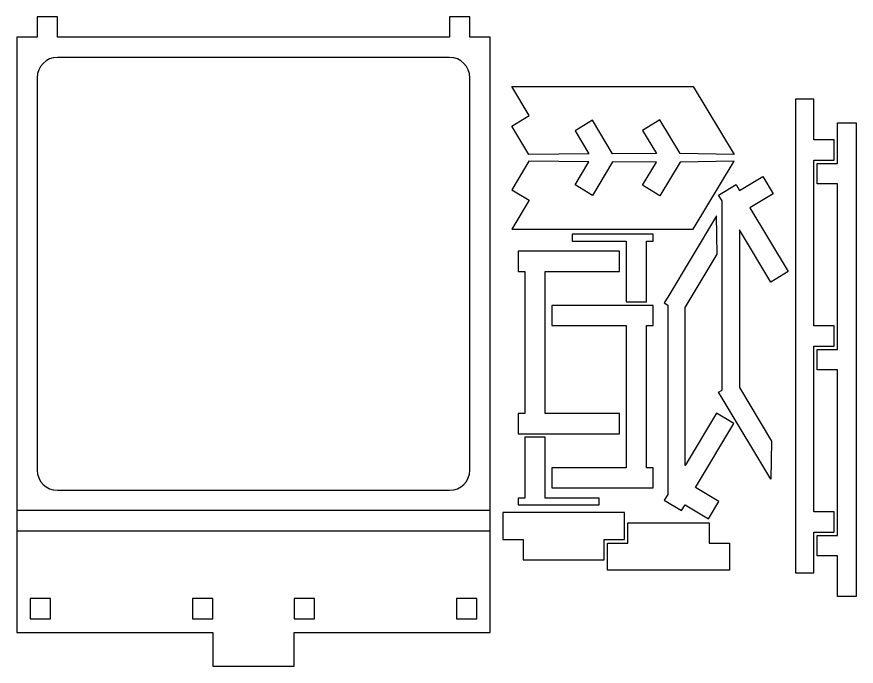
# Model space of a CAD drawing. Header units: centimetres. Extents: x -67.6 to -19.4, y -15.9 to 27.8.
# Drawn here: x -52.31 to -39.9, y -15.86 to -6.26 of the extents above; entities that cross this region are included whole.
import ezdxf

# ---------------------------------------------------------------- set-up
doc = ezdxf.new("R2010")
doc.units = ezdxf.units.CM
doc.header["$MEASUREMENT"] = 0
doc.layers.add('Layer 1', color=7, linetype='Continuous')

msp = doc.modelspace()

# ---------------------------------------------------------------- linework, layer by layer
at = {"layer": 'Layer 1', "color": 250, "lineweight": 25}
for points, knots in [([(-52.30775, -6.55755), (-52.30775, -6.55755), (-52.00775, -6.55755), (-52.00775, -6.55755), (-52.00775, -6.55755), (-52.00775, -6.25755), (-52.00775, -6.25755), (-52.00775, -6.25755), (-51.70775, -6.25755), (-51.70775, -6.25755), (-51.70775, -6.25755), (-51.70775, -6.55755), (-51.70775, -6.55755), (-51.70775, -6.55755), (-45.90775, -6.55755), (-45.90775, -6.55755), (-45.90775, -6.55755), (-45.90775, -6.25755), (-45.90775, -6.25755), (-45.90775, -6.25755), (-45.60775, -6.25755), (-45.60775, -6.25755), (-45.60775, -6.25755), (-45.60775, -6.55755), (-45.60775, -6.55755), (-45.60775, -6.55755), (-45.30775, -6.55755), (-45.30775, -6.55755), (-45.30775, -9.49088), (-45.30775, -12.42422), (-45.30775, -15.35755), (-45.30775, -15.35755), (-48.20775, -15.35755), (-48.20775, -15.35755), (-48.20775, -15.35755), (-48.20775, -15.85755), (-48.20775, -15.85755), (-48.20775, -15.85755), (-49.40775, -15.85755), (-49.40775, -15.85755), (-49.40775, -15.85755), (-49.40775, -15.35755), (-49.40775, -15.35755), (-49.40775, -15.35755), (-52.30775, -15.35755), (-52.30775, -15.35755), (-52.30775, -12.42422), (-52.30775, -9.49088), (-52.30775, -6.55755)], [0, 0, 0, 0, 0.0625, 0.0625, 0.0625, 0.125, 0.125, 0.125, 0.1875, 0.1875, 0.1875, 0.25, 0.25, 0.25, 0.3125, 0.3125, 0.3125, 0.375, 0.375, 0.375, 0.4375, 0.4375, 0.4375, 0.5, 0.5, 0.5, 0.5625, 0.5625, 0.5625, 0.625, 0.625, 0.625, 0.6875, 0.6875, 0.6875, 0.75, 0.75, 0.75, 0.8125, 0.8125, 0.8125, 0.875, 0.875, 0.875, 0.9375, 0.9375, 0.9375, 1, 1, 1, 1]), ([(-51.70775, -6.85755), (-51.70775, -6.85755), (-45.90775, -6.85755), (-45.90775, -6.85755), (-45.74275, -6.85755), (-45.60775, -6.99255), (-45.60775, -7.15756), (-45.60775, -7.15756), (-45.60775, -12.95754), (-45.60775, -12.95754), (-45.60775, -13.12255), (-45.74275, -13.25755), (-45.90775, -13.25755), (-45.90775, -13.25755), (-51.70775, -13.25755), (-51.70775, -13.25755), (-51.87274, -13.25755), (-52.00775, -13.12255), (-52.00775, -12.95754), (-52.00775, -12.95754), (-52.00775, -7.15756), (-52.00775, -7.15756), (-52.00775, -6.99255), (-51.87274, -6.85755), (-51.70775, -6.85755)], [0, 0, 0, 0, 0.125, 0.125, 0.125, 0.25, 0.25, 0.25, 0.375, 0.375, 0.375, 0.5, 0.5, 0.5, 0.625, 0.625, 0.625, 0.75, 0.75, 0.75, 0.875, 0.875, 0.875, 1, 1, 1, 1]), ([(-44.73582, -8.2934), (-44.73582, -8.2934), (-43.84814, -8.28326), (-43.84814, -8.28326), (-43.84814, -8.28326), (-44.05252, -7.94361), (-44.05252, -7.94361), (-44.05252, -7.94361), (-43.79733, -7.78585), (-43.79733, -7.78585), (-43.79733, -7.78585), (-43.49829, -8.28281), (-43.49829, -8.28281), (-43.49829, -8.28281), (-42.85091, -8.27894), (-42.85091, -8.27894), (-42.85091, -8.27894), (-43.05529, -7.9393), (-43.05529, -7.9393), (-43.05529, -7.9393), (-42.8001, -7.78153), (-42.8001, -7.78153), (-42.8001, -7.78153), (-42.50106, -8.2785), (-42.50106, -8.2785), (-42.50106, -8.2785), (-41.70168, -8.29295), (-41.70168, -8.29295), (-41.70168, -8.29295), (-42.30534, -7.28974), (-42.30534, -7.28974), (-42.30534, -7.28974), (-44.98962, -7.28974), (-44.98962, -7.28974), (-44.98962, -7.28974), (-44.73183, -7.71816), (-44.73183, -7.71816), (-44.73183, -7.71816), (-44.98888, -7.87283), (-44.98888, -7.87283), (-44.98888, -7.87283), (-44.73582, -8.2934), (-44.73582, -8.2934)], [0, 0, 0, 0, 0.07142857, 0.07142857, 0.07142857, 0.14285714, 0.14285714, 0.14285714, 0.21428571, 0.21428571, 0.21428571, 0.28571429, 0.28571429, 0.28571429, 0.35714286, 0.35714286, 0.35714286, 0.42857143, 0.42857143, 0.42857143, 0.5, 0.5, 0.5, 0.57142857, 0.57142857, 0.57142857, 0.64285714, 0.64285714, 0.64285714, 0.71428571, 0.71428571, 0.71428571, 0.78571429, 0.78571429, 0.78571429, 0.85714286, 0.85714286, 0.85714286, 0.92857143, 0.92857143, 0.92857143, 1, 1, 1, 1]), ([(-40.52092, -14.47536), (-40.52092, -14.47536), (-40.79595, -14.47536), (-40.79595, -14.47536), (-40.79595, -14.47536), (-40.79595, -7.47536), (-40.79595, -7.47536), (-40.79595, -7.47536), (-40.52092, -7.47536), (-40.52092, -7.47536), (-40.52092, -7.47536), (-40.52092, -8.07536), (-40.52092, -8.07536), (-40.52092, -8.07536), (-40.22092, -8.07536), (-40.22092, -8.07536), (-40.22092, -8.07536), (-40.22092, -8.37536), (-40.22092, -8.37536), (-40.22092, -8.37536), (-40.52092, -8.37536), (-40.52092, -8.37536), (-40.52092, -8.37536), (-40.52092, -10.82536), (-40.52092, -10.82536), (-40.52092, -10.82536), (-40.22092, -10.82536), (-40.22092, -10.82536), (-40.22092, -10.82536), (-40.22092, -11.12536), (-40.22092, -11.12536), (-40.22092, -11.12536), (-40.52092, -11.12536), (-40.52092, -11.12536), (-40.52092, -11.12536), (-40.52092, -13.57536), (-40.52092, -13.57536), (-40.52092, -13.57536), (-40.22092, -13.57536), (-40.22092, -13.57536), (-40.22092, -13.57536), (-40.22092, -13.87536), (-40.22092, -13.87536), (-40.22092, -13.87536), (-40.52092, -13.87536), (-40.52092, -13.87536), (-40.52092, -13.87536), (-40.52092, -14.47536), (-40.52092, -14.47536)], [0, 0, 0, 0, 0.0625, 0.0625, 0.0625, 0.125, 0.125, 0.125, 0.1875, 0.1875, 0.1875, 0.25, 0.25, 0.25, 0.3125, 0.3125, 0.3125, 0.375, 0.375, 0.375, 0.4375, 0.4375, 0.4375, 0.5, 0.5, 0.5, 0.5625, 0.5625, 0.5625, 0.625, 0.625, 0.625, 0.6875, 0.6875, 0.6875, 0.75, 0.75, 0.75, 0.8125, 0.8125, 0.8125, 0.875, 0.875, 0.875, 0.9375, 0.9375, 0.9375, 1, 1, 1, 1]), ([(-40.17092, -14.82536), (-40.17092, -14.82536), (-39.89589, -14.82536), (-39.89589, -14.82536), (-39.89589, -14.82536), (-39.89589, -7.82536), (-39.89589, -7.82536), (-39.89589, -7.82536), (-40.17092, -7.82536), (-40.17092, -7.82536), (-40.17092, -7.82536), (-40.17092, -8.42536), (-40.17092, -8.42536), (-40.17092, -8.42536), (-40.47092, -8.42536), (-40.47092, -8.42536), (-40.47092, -8.42536), (-40.47092, -8.72536), (-40.47092, -8.72536), (-40.47092, -8.72536), (-40.17092, -8.72536), (-40.17092, -8.72536), (-40.17092, -8.72536), (-40.17092, -11.17536), (-40.17092, -11.17536), (-40.17092, -11.17536), (-40.47092, -11.17536), (-40.47092, -11.17536), (-40.47092, -11.17536), (-40.47092, -11.47536), (-40.47092, -11.47536), (-40.47092, -11.47536), (-40.17092, -11.47536), (-40.17092, -11.47536), (-40.17092, -11.47536), (-40.17092, -13.92536), (-40.17092, -13.92536), (-40.17092, -13.92536), (-40.47092, -13.92536), (-40.47092, -13.92536), (-40.47092, -13.92536), (-40.47092, -14.22536), (-40.47092, -14.22536), (-40.47092, -14.22536), (-40.17092, -14.22536), (-40.17092, -14.22536), (-40.17092, -14.22536), (-40.17092, -14.82536), (-40.17092, -14.82536)], [0, 0, 0, 0, 0.0625, 0.0625, 0.0625, 0.125, 0.125, 0.125, 0.1875, 0.1875, 0.1875, 0.25, 0.25, 0.25, 0.3125, 0.3125, 0.3125, 0.375, 0.375, 0.375, 0.4375, 0.4375, 0.4375, 0.5, 0.5, 0.5, 0.5625, 0.5625, 0.5625, 0.625, 0.625, 0.625, 0.6875, 0.6875, 0.6875, 0.75, 0.75, 0.75, 0.8125, 0.8125, 0.8125, 0.875, 0.875, 0.875, 0.9375, 0.9375, 0.9375, 1, 1, 1, 1]), ([(-44.73582, -8.3925), (-44.73582, -8.3925), (-43.84814, -8.40264), (-43.84814, -8.40264), (-43.84814, -8.40264), (-44.05252, -8.74229), (-44.05252, -8.74229), (-44.05252, -8.74229), (-43.79733, -8.90005), (-43.79733, -8.90005), (-43.79733, -8.90005), (-43.49829, -8.40309), (-43.49829, -8.40309), (-43.49829, -8.40309), (-42.85091, -8.40696), (-42.85091, -8.40696), (-42.85091, -8.40696), (-43.05529, -8.7466), (-43.05529, -8.7466), (-43.05529, -8.7466), (-42.8001, -8.90437), (-42.8001, -8.90437), (-42.8001, -8.90437), (-42.50106, -8.4074), (-42.50106, -8.4074), (-42.50106, -8.4074), (-41.70168, -8.39295), (-41.70168, -8.39295), (-41.70168, -8.39295), (-42.30534, -9.39616), (-42.30534, -9.39616), (-42.30534, -9.39616), (-44.98962, -9.39616), (-44.98962, -9.39616), (-44.98962, -9.39616), (-44.73183, -8.96774), (-44.73183, -8.96774), (-44.73183, -8.96774), (-44.98888, -8.81307), (-44.98888, -8.81307), (-44.98888, -8.81307), (-44.73582, -8.3925), (-44.73582, -8.3925)], [0, 0, 0, 0, 0.07142857, 0.07142857, 0.07142857, 0.14285714, 0.14285714, 0.14285714, 0.21428571, 0.21428571, 0.21428571, 0.28571429, 0.28571429, 0.28571429, 0.35714286, 0.35714286, 0.35714286, 0.42857143, 0.42857143, 0.42857143, 0.5, 0.5, 0.5, 0.57142857, 0.57142857, 0.57142857, 0.64285714, 0.64285714, 0.64285714, 0.71428571, 0.71428571, 0.71428571, 0.78571429, 0.78571429, 0.78571429, 0.85714286, 0.85714286, 0.85714286, 0.92857143, 0.92857143, 0.92857143, 1, 1, 1, 1]), ([(-41.62137, -11.73998), (-41.62137, -11.73998), (-41.62136, -9.4076), (-41.62136, -9.4076), (-41.62136, -9.4076), (-41.15832, -10.17935), (-41.15832, -10.17935), (-41.15832, -10.17935), (-40.90107, -10.025), (-40.90107, -10.025), (-40.90107, -10.025), (-41.46701, -9.08175), (-41.46701, -9.08175), (-41.46701, -9.08175), (-41.12401, -8.87596), (-41.12401, -8.87596), (-41.12401, -8.87596), (-41.27836, -8.61871), (-41.27836, -8.61871), (-41.27836, -8.61871), (-41.62136, -8.82451), (-41.62136, -8.82451), (-41.62136, -8.82451), (-41.67281, -8.73876), (-41.67281, -8.73876), (-41.67281, -8.73876), (-41.93006, -8.8931), (-41.93006, -8.8931), (-41.93006, -8.8931), (-41.87861, -8.97885), (-41.87861, -8.97885), (-41.87861, -8.97885), (-41.87862, -11.77771), (-41.87862, -11.77771), (-41.87862, -11.77771), (-41.93007, -11.80858), (-41.93007, -11.80858), (-41.93007, -11.80858), (-41.87862, -11.89433), (-41.87862, -11.89433), (-41.87862, -11.89433), (-41.15833, -13.09482), (-41.15833, -13.09482), (-41.15833, -13.09482), (-41.14829, -12.52846), (-41.14829, -12.52846), (-41.14829, -12.52846), (-41.62137, -11.73998), (-41.62137, -11.73998)], [0, 0, 0, 0, 0.0625, 0.0625, 0.0625, 0.125, 0.125, 0.125, 0.1875, 0.1875, 0.1875, 0.25, 0.25, 0.25, 0.3125, 0.3125, 0.3125, 0.375, 0.375, 0.375, 0.4375, 0.4375, 0.4375, 0.5, 0.5, 0.5, 0.5625, 0.5625, 0.5625, 0.625, 0.625, 0.625, 0.6875, 0.6875, 0.6875, 0.75, 0.75, 0.75, 0.8125, 0.8125, 0.8125, 0.875, 0.875, 0.875, 0.9375, 0.9375, 0.9375, 1, 1, 1, 1]), ([(-42.42544, -10.55659), (-42.42544, -10.55659), (-42.42544, -12.88897), (-42.42544, -12.88897), (-42.42544, -12.88897), (-41.96239, -12.11723), (-41.96239, -12.11723), (-41.96239, -12.11723), (-41.70515, -12.27158), (-41.70515, -12.27158), (-41.70515, -12.27158), (-42.27109, -13.21482), (-42.27109, -13.21482), (-42.27109, -13.21482), (-41.92809, -13.42062), (-41.92809, -13.42062), (-41.92809, -13.42062), (-42.08244, -13.67786), (-42.08244, -13.67786), (-42.08244, -13.67786), (-42.42544, -13.47207), (-42.42544, -13.47207), (-42.42544, -13.47207), (-42.47689, -13.55781), (-42.47689, -13.55781), (-42.47689, -13.55781), (-42.73414, -13.40347), (-42.73414, -13.40347), (-42.73414, -13.40347), (-42.68269, -13.31772), (-42.68269, -13.31772), (-42.68269, -13.31772), (-42.68269, -10.51886), (-42.68269, -10.51886), (-42.68269, -10.51886), (-42.73414, -10.48799), (-42.73414, -10.48799), (-42.73414, -10.48799), (-42.68269, -10.40224), (-42.68269, -10.40224), (-42.68269, -10.40224), (-41.96239, -9.20175), (-41.96239, -9.20175), (-41.96239, -9.20175), (-41.95236, -9.76812), (-41.95236, -9.76812), (-41.95236, -9.76812), (-42.42544, -10.55659), (-42.42544, -10.55659)], [0, 0, 0, 0, 0.0625, 0.0625, 0.0625, 0.125, 0.125, 0.125, 0.1875, 0.1875, 0.1875, 0.25, 0.25, 0.25, 0.3125, 0.3125, 0.3125, 0.375, 0.375, 0.375, 0.4375, 0.4375, 0.4375, 0.5, 0.5, 0.5, 0.5625, 0.5625, 0.5625, 0.625, 0.625, 0.625, 0.6875, 0.6875, 0.6875, 0.75, 0.75, 0.75, 0.8125, 0.8125, 0.8125, 0.875, 0.875, 0.875, 0.9375, 0.9375, 0.9375, 1, 1, 1, 1]), ([(-42.89634, -9.47296), (-42.89634, -9.47296), (-42.89634, -9.57296), (-42.89634, -9.57296), (-42.89634, -9.57296), (-42.99634, -9.57296), (-42.99634, -9.57296), (-42.99634, -9.57296), (-42.99634, -10.47296), (-42.99634, -10.47296), (-42.99634, -10.47296), (-43.29634, -10.47296), (-43.29634, -10.47296), (-43.29634, -10.47296), (-43.29634, -9.57296), (-43.29634, -9.57296), (-43.29634, -9.57296), (-44.09634, -9.57296), (-44.09634, -9.57296), (-44.09634, -9.57296), (-44.09634, -9.47296), (-44.09634, -9.47296), (-43.69634, -9.47296), (-43.29634, -9.47296), (-42.89634, -9.47296)], [0, 0, 0, 0, 0.125, 0.125, 0.125, 0.25, 0.25, 0.25, 0.375, 0.375, 0.375, 0.5, 0.5, 0.5, 0.625, 0.625, 0.625, 0.75, 0.75, 0.75, 0.875, 0.875, 0.875, 1, 1, 1, 1]), ([(-44.89634, -10.02296), (-44.89634, -10.02296), (-44.89634, -9.72296), (-44.89634, -9.72296), (-44.89634, -9.72296), (-43.39634, -9.72296), (-43.39634, -9.72296), (-43.39634, -9.72296), (-43.39634, -10.02296), (-43.39634, -10.02296), (-43.39634, -10.02296), (-44.49634, -10.02296), (-44.49634, -10.02296), (-44.49634, -10.02296), (-44.49634, -12.12296), (-44.49634, -12.12296), (-44.49634, -12.12296), (-43.39634, -12.12296), (-43.39634, -12.12296), (-43.39634, -12.12296), (-43.39634, -12.42296), (-43.39634, -12.42296), (-43.39634, -12.42296), (-44.89634, -12.42296), (-44.89634, -12.42296), (-44.89634, -12.42296), (-44.89634, -12.12296), (-44.89634, -12.12296), (-44.89634, -12.12296), (-44.79634, -12.12296), (-44.79634, -12.12296), (-44.79634, -12.12296), (-44.79634, -10.02296), (-44.79634, -10.02296), (-44.79634, -10.02296), (-44.89634, -10.02296), (-44.89634, -10.02296)], [0, 0, 0, 0, 0.08333333, 0.08333333, 0.08333333, 0.16666667, 0.16666667, 0.16666667, 0.25, 0.25, 0.25, 0.33333333, 0.33333333, 0.33333333, 0.41666667, 0.41666667, 0.41666667, 0.5, 0.5, 0.5, 0.58333333, 0.58333333, 0.58333333, 0.66666667, 0.66666667, 0.66666667, 0.75, 0.75, 0.75, 0.83333333, 0.83333333, 0.83333333, 0.91666667, 0.91666667, 0.91666667, 1, 1, 1, 1]), ([(-42.89634, -12.92296), (-42.89634, -12.92296), (-42.89634, -13.22296), (-42.89634, -13.22296), (-42.89634, -13.22296), (-44.39634, -13.22296), (-44.39634, -13.22296), (-44.39634, -13.22296), (-44.39634, -12.92296), (-44.39634, -12.92296), (-44.39634, -12.92296), (-43.29634, -12.92296), (-43.29634, -12.92296), (-43.29634, -12.92296), (-43.29634, -10.82296), (-43.29634, -10.82296), (-43.29634, -10.82296), (-44.39634, -10.82296), (-44.39634, -10.82296), (-44.39634, -10.82296), (-44.39634, -10.52296), (-44.39634, -10.52296), (-44.39634, -10.52296), (-42.89634, -10.52296), (-42.89634, -10.52296), (-42.89634, -10.52296), (-42.89634, -10.82296), (-42.89634, -10.82296), (-42.89634, -10.82296), (-42.99634, -10.82296), (-42.99634, -10.82296), (-42.99634, -10.82296), (-42.99634, -12.92296), (-42.99634, -12.92296), (-42.99634, -12.92296), (-42.89634, -12.92296), (-42.89634, -12.92296)], [0, 0, 0, 0, 0.08333333, 0.08333333, 0.08333333, 0.16666667, 0.16666667, 0.16666667, 0.25, 0.25, 0.25, 0.33333333, 0.33333333, 0.33333333, 0.41666667, 0.41666667, 0.41666667, 0.5, 0.5, 0.5, 0.58333333, 0.58333333, 0.58333333, 0.66666667, 0.66666667, 0.66666667, 0.75, 0.75, 0.75, 0.83333333, 0.83333333, 0.83333333, 0.91666667, 0.91666667, 0.91666667, 1, 1, 1, 1]), ([(-44.89634, -13.47296), (-44.89634, -13.47296), (-44.89634, -13.37296), (-44.89634, -13.37296), (-44.89634, -13.37296), (-44.79634, -13.37296), (-44.79634, -13.37296), (-44.79634, -13.37296), (-44.79634, -12.47296), (-44.79634, -12.47296), (-44.79634, -12.47296), (-44.49634, -12.47296), (-44.49634, -12.47296), (-44.49634, -12.47296), (-44.49634, -13.37296), (-44.49634, -13.37296), (-44.49634, -13.37296), (-43.69634, -13.37296), (-43.69634, -13.37296), (-43.69634, -13.37296), (-43.69634, -13.47296), (-43.69634, -13.47296), (-44.09634, -13.47296), (-44.49634, -13.47296), (-44.89634, -13.47296)], [0, 0, 0, 0, 0.125, 0.125, 0.125, 0.25, 0.25, 0.25, 0.375, 0.375, 0.375, 0.5, 0.5, 0.5, 0.625, 0.625, 0.625, 0.75, 0.75, 0.75, 0.875, 0.875, 0.875, 1, 1, 1, 1]), ([(-43.62183, -14.28678), (-43.62183, -14.28678), (-44.82183, -14.28678), (-44.82183, -14.28678), (-44.82183, -14.28678), (-44.82183, -13.98678), (-44.82183, -13.98678), (-44.82183, -13.98678), (-45.12183, -13.98678), (-45.12183, -13.98678), (-45.12183, -13.98678), (-45.12183, -13.58678), (-45.12183, -13.58678), (-45.12183, -13.58678), (-43.32183, -13.58678), (-43.32183, -13.58678), (-43.32183, -13.58678), (-43.32183, -13.98678), (-43.32183, -13.98678), (-43.32183, -13.98678), (-43.62183, -13.98678), (-43.62183, -13.98678), (-43.62183, -13.98678), (-43.62183, -14.28678), (-43.62183, -14.28678)], [0, 0, 0, 0, 0.125, 0.125, 0.125, 0.25, 0.25, 0.25, 0.375, 0.375, 0.375, 0.5, 0.5, 0.5, 0.625, 0.625, 0.625, 0.75, 0.75, 0.75, 0.875, 0.875, 0.875, 1, 1, 1, 1]), ([(-42.07183, -13.73678), (-42.07183, -13.73678), (-43.27183, -13.73678), (-43.27183, -13.73678), (-43.27183, -13.73678), (-43.27183, -14.03678), (-43.27183, -14.03678), (-43.27183, -14.03678), (-43.57183, -14.03678), (-43.57183, -14.03678), (-43.57183, -14.03678), (-43.57183, -14.43678), (-43.57183, -14.43678), (-43.57183, -14.43678), (-41.77183, -14.43678), (-41.77183, -14.43678), (-41.77183, -14.43678), (-41.77183, -14.03678), (-41.77183, -14.03678), (-41.77183, -14.03678), (-42.07183, -14.03678), (-42.07183, -14.03678), (-42.07183, -14.03678), (-42.07183, -13.73678), (-42.07183, -13.73678)], [0, 0, 0, 0, 0.125, 0.125, 0.125, 0.25, 0.25, 0.25, 0.375, 0.375, 0.375, 0.5, 0.5, 0.5, 0.625, 0.625, 0.625, 0.75, 0.75, 0.75, 0.875, 0.875, 0.875, 1, 1, 1, 1]), ([(-52.10775, -14.85755), (-52.10775, -14.85755), (-51.80775, -14.85755), (-51.80775, -14.85755), (-51.80775, -14.85755), (-51.80775, -15.15755), (-51.80775, -15.15755), (-51.80775, -15.15755), (-52.10775, -15.15755), (-52.10775, -15.15755), (-52.10775, -15.15755), (-52.10775, -14.85755), (-52.10775, -14.85755)], [0, 0, 0, 0, 0.25, 0.25, 0.25, 0.5, 0.5, 0.5, 0.75, 0.75, 0.75, 1, 1, 1, 1]), ([(-49.70775, -14.85755), (-49.70775, -14.85755), (-49.40775, -14.85755), (-49.40775, -14.85755), (-49.40775, -14.85755), (-49.40775, -15.15755), (-49.40775, -15.15755), (-49.40775, -15.15755), (-49.70775, -15.15755), (-49.70775, -15.15755), (-49.70775, -15.15755), (-49.70775, -14.85755), (-49.70775, -14.85755)], [0, 0, 0, 0, 0.25, 0.25, 0.25, 0.5, 0.5, 0.5, 0.75, 0.75, 0.75, 1, 1, 1, 1]), ([(-48.20775, -14.85755), (-48.20775, -14.85755), (-47.90775, -14.85755), (-47.90775, -14.85755), (-47.90775, -14.85755), (-47.90775, -15.15755), (-47.90775, -15.15755), (-47.90775, -15.15755), (-48.20775, -15.15755), (-48.20775, -15.15755), (-48.20775, -15.15755), (-48.20775, -14.85755), (-48.20775, -14.85755)], [0, 0, 0, 0, 0.25, 0.25, 0.25, 0.5, 0.5, 0.5, 0.75, 0.75, 0.75, 1, 1, 1, 1]), ([(-45.80775, -14.85755), (-45.80775, -14.85755), (-45.50775, -14.85755), (-45.50775, -14.85755), (-45.50775, -14.85755), (-45.50775, -15.15755), (-45.50775, -15.15755), (-45.50775, -15.15755), (-45.80775, -15.15755), (-45.80775, -15.15755), (-45.80775, -15.15755), (-45.80775, -14.85755), (-45.80775, -14.85755)], [0, 0, 0, 0, 0.25, 0.25, 0.25, 0.5, 0.5, 0.5, 0.75, 0.75, 0.75, 1, 1, 1, 1])]:
    msp.add_open_spline(points, degree=3, knots=knots, dxfattribs=at)
at = {"layer": 'Layer 1', "color": 240, "lineweight": 25}
for points in [[(-45.30775, -13.55755), (-45.30775, -13.55755), (-52.30775, -13.55755), (-52.30775, -13.55755)], [(-52.30775, -13.85755), (-52.30775, -13.85755), (-45.30775, -13.85755), (-45.30775, -13.85755)]]:
    msp.add_open_spline(points, degree=3, dxfattribs=at)

doc.saveas('drawing.dxf')
